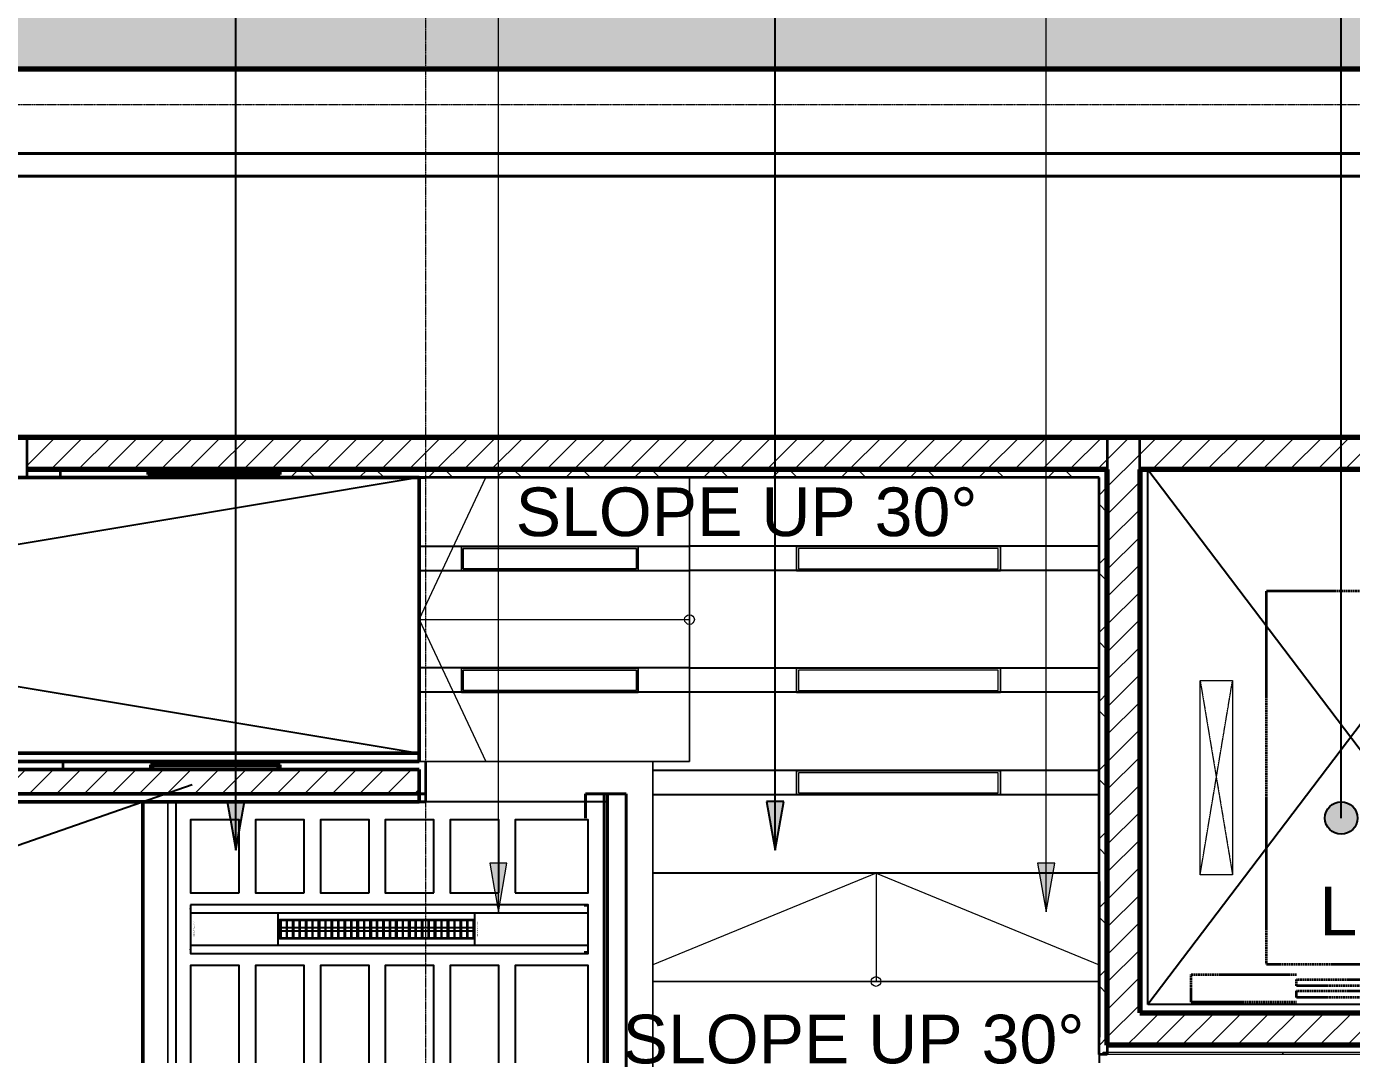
# Model space of a CAD drawing. Header units: millimetres. Extents: x -853488 to -774597, y -17231 to 22435.
# Drawn here: x -792743 to -784577, y 6337 to 12676 of the extents above; entities that cross this region are included whole.
import ezdxf
from ezdxf.enums import TextEntityAlignment as Align
from ezdxf.xclip import XClip

# ---------------------------------------------------------------- set-up
doc = ezdxf.new("R2010")
doc.units = ezdxf.units.MM
doc.header["$XCLIPFRAME"] = 0
for name, pattern in [('- SOM Dash 1_8_', [4.7625, 3.175, -1.5875]), ('DPA_Grid _ Level 100', [10, 5.5, -1.6, 1.3, -1.6]), ('DPA_Hidden 500', [1.4, 0.8, -0.6]), ('Hidden', [7.2, 4.7, -2.5]), ('Overhead', [3.96875, 2.38125, -1.5875])]:
    doc.linetypes.add(name, pattern=pattern)
for name, color, linetype in [('000 - WIPEOUT', 250, 'Continuous'), ('001 - ASCESSORIES', 251, 'Continuous'), ('A04_TUBE SERIES', 2, 'Continuous'), ('A11_ALU.SOLID SHEET', 2, 'Continuous')]:
    doc.layers.add(name, color=color, linetype=linetype)
for name, color, linetype, lineweight in [('_ _ A-DETL-OPENING', 1, 'Continuous', 25), ('A-ANNO-NOTE', 3, 'Continuous', 25), ('A-CLNG', 2, 'Continuous', 9), ('A-CLNG-PATT', 2, 'Continuous', 9), ('A-COLS-E', 1, 'Continuous', 35), ('A-DETL', 1, 'Continuous', 70), ('A-DETL-GENF', 2, 'Continuous', 9), ('A-DETL-GENF-HDLN', 2, 'Overhead', 9), ('A-FLOR-E', 2, 'Continuous', 35), ('A-GENM', 1, 'Continuous', 9), ('A-GENM-HDLN', 2, 'DPA_Hidden 500', 9), ('A-GENM-IDEN', 3, 'Continuous', 25), ('A-GLAZ-CURT', 2, 'Continuous', 9), ('A-ROOM-IDEN', 3, 'Continuous', 25), ('A-WALL', 5, 'Continuous', 35), ('A-WALL-FNSH', 2, 'Continuous', 35), ('A-WALL-PATT', 1, 'Continuous', 35), ('E-LITE-EQPM', 2, 'Continuous', 9), ('G-ANNO-TEXT', 3, 'Continuous', 9), ('I-WALL-E', 2, 'Continuous', 35), ('S-GRID', 251, 'Continuous', 9), ('WALL-E', 2, 'Continuous', 35)]:
    doc.layers.add(name, color=color, linetype=linetype, lineweight=lineweight)
doc.styles.add('Arial_2', font='arial.ttf', dxfattribs={"height": 300})
pattern_1 = [(45, (0, 0), (-84.852814, 84.852814), [])]
pattern_2 = [(45, (0, 0), (-212.13203, 212.13203), []), (135, (0, 0), (-212.13203, -212.13203), [])]

# ---------------------------------------------------------------- blocks, each defined once
blk = doc.blocks.new('LIFT-OTIS - Lift - 1400x2300-For Station-11454546-4261-01 ENLARGED UPPER PLATFORM LEVEL - REFLECTED CEILING PLAN - SHEET 2')
at = {"layer": 'A-DETL-GENF-HDLN'}
for p, q in [((-1034, 2175), (-834, 2175)), ((-1034, 975), (-1034, 2175)), ((-1034, 2175), (-834, 975)), ((-1034, 975), (-834, 2175)), ((-834, 2175), (-834, 975)), ((-834, 975), (-1034, 975))]:
    blk.add_line(p, q, dxfattribs=at)
at = {"layer": 'A-GENM', "linetype": 'Hidden', "lineweight": 35}
for p, q in [((-625, 425), (-625, 2725)), ((775, 2725), (-625, 2725)), ((775, 425), (775, 2725)), ((-625, 425), (775, 425)), ((-1090, 360.3), (-440, 360.3)), ((-1090, 190.3), (-1090, 360.3)), ((-440, 290.3), (-440, 330.3)), ((-440, 330.3), (125, 330.3)), ((690, 330.3), (125, 330.3)), ((790, 360.3), (690, 360.3)), ((690, 290.3), (690, 330.3)), ((790, 190.3), (790, 360.3)), ((125, 290.3), (-440, 290.3)), ((-440, 220), (-440, 260.3)), ((-440, 260.3), (125, 260.3)), ((125, 290.3), (690, 290.3)), ((125, 260.3), (690, 260.3)), ((690, 260.3), (690, 220)), ((-440, 190.3), (-1090, 190.3)), ((125, 220), (-440, 220)), ((690, 220), (125, 220)), ((690, 190.3), (790, 190.3))]:
    blk.add_line(p, q, dxfattribs=at)
at = {"layer": 'A-GENM'}
for p, q in [((125, 330.3), (125, 290.3)), ((125, 260.3), (125, 220)), ((125, 220), (125, 260.3))]:
    blk.add_line(p, q, dxfattribs=at)
at = {"layer": 'A-GENM', "linetype": 'Hidden'}
for p, q in [((-525, 125), (-460, 125)), ((-525, 125), (775, 125)), ((-485, 125), (735, 125)), ((735, 125), (-485, 125)), ((710, 125), (-460, 125)), ((-425, 125), (-460, 125)), ((-460, 125), (-425, 125)), ((-460, 125), (710, 125)), ((710, 125), (675, 125)), ((675, 125), (710, 125)), ((710, 125), (775, 125)), ((-511.6, -75), (-525, -75)), ((775, -75), (761.6, -75))]:
    blk.add_line(p, q, dxfattribs=at)
at = {"layer": 'A-GENM-HDLN'}
blk.add_line((775, 425), (775, 1350), dxfattribs=at)
blk = doc.blocks.new('DPA_Rectangular - 450 x 450 mm-12250881-4261-01 ENLARGED UPPER PLATFORM LEVEL - REFLECTED CEILING PLAN - SHEET 2')
at = {"layer": 'A-COLS-E'}
for p, q in [((-225, -25), (-225, 225)), ((-225, 225), (225, 225)), ((225, 225), (225, -25))]:
    blk.add_line(p, q, dxfattribs=at)
blk = doc.blocks.new('L1_1_FLUORESCENT W DISFUSSER - 1195L x 595W x 85H - 36W-V61-4261-01 ENLARGED UPPER PLATFORM LEVEL - REFLECTED CEILING PLAN - SHEET 2')
at = {"layer": 'E-LITE-EQPM'}
for p, q in [((-824433.6, 6936.5), (-824433.6, 7086.5)), ((-824433.6, 7086.5), (-823345, 7086.5)), ((-823345, 7086.5), (-824433.6, 7086.5)), ((-824433.6, 7086.5), (-824433.6, 6936.5)), ((-824422.6, 6949.2), (-824422.6, 7073.8)), ((-824422.6, 7073.8), (-823356, 7073.8)), ((-823356, 7073.8), (-824422.6, 7073.8)), ((-824422.6, 7073.8), (-824422.6, 6949.2)), ((-824422.6, 7073.8), (-824422.6, 6949.2)), ((-823356, 7073.8), (-824422.6, 7073.8)), ((-823356, 7073.8), (-823356, 6949.2)), ((-823356, 6949.2), (-823356, 7073.8)), ((-823356, 6949.2), (-823356, 7073.8)), ((-823345, 7086.5), (-823345, 6936.5)), ((-823345, 6936.5), (-823345, 7086.5)), ((-823356, 6949.2), (-824422.6, 6949.2)), ((-824422.6, 6949.2), (-823356, 6949.2)), ((-824422.6, 6949.2), (-823356, 6949.2)), ((-823345, 6936.5), (-824433.6, 6936.5)), ((-824433.6, 6936.5), (-823345, 6936.5))]:
    blk.add_line(p, q, dxfattribs=at)
blk = doc.blocks.new('L1_1_FLUORESCENT W DISFUSSER - 1195L x 595W x 85H - 36W-17030651-4261-01 ENLARGED UPPER PLATFORM LEVEL - REFLECTED CEILING PLAN - SHEET 2')
at = {"layer": 'E-LITE-EQPM'}
for p, q in [((-628.5, -75), (-628.5, 75)), ((-628.5, 75), (628.5, 75)), ((-628.5, 75), (-628.5, -75)), ((628.5, 75), (-628.5, 75)), ((-615.8, 62.3), (-615.8, -62.3)), ((615.8, 62.3), (-615.8, 62.3)), ((615.8, -62.3), (615.8, 62.3)), ((628.5, 75), (628.5, -75)), ((628.5, -75), (628.5, 75)), ((628.5, -75), (-628.5, -75)), ((-628.5, -75), (628.5, -75)), ((-615.8, -62.3), (615.8, -62.3))]:
    blk.add_line(p, q, dxfattribs=at)
blk = doc.blocks.new('Arrow-Stair_Ramp-Direction _EWP-Down_ - Arrow Stair Line-18594542-4261-01 ENLARGED UPPER PLATFORM LEVEL - REFLECTED CEILING PLAN - SHEET 2')
at = {"layer": 'A-DETL-GENF', "lineweight": 9}
for q in [(950.5, 1625), (-304.8, 750), (950.8, -125)]:
    blk.add_line((1360.2, 750), q, dxfattribs=at)
blk.add_circle((-304.8, 750), 30, dxfattribs=at)
blk = doc.blocks.new('Arrow-Stair_Ramp-Direction _EWP-Down_ - Arrow Stair Line-18594738-4261-01 ENLARGED UPPER PLATFORM LEVEL - REFLECTED CEILING PLAN - SHEET 2')
at = {"layer": 'A-DETL-GENF', "lineweight": 9}
for q in [(-202.4, 2125), (-304.8, 750), (-202.1, -625)]:
    blk.add_line((363.4, 750), q, dxfattribs=at)
blk.add_circle((-304.8, 750), 30, dxfattribs=at)
blk = doc.blocks.new('Ceilings 10 - Ceilings 10-4014920-4261-01 ENLARGED UPPER PLATFORM LEVEL - REFLECTED CEILING PLAN - SHEET 2')
at = {"layer": 'A-CLNG'}
for p, q in [((-790322.4, 9894), (-790322.4, 8144)), ((-790322.4, 8144), (-790322.4, 9894)), ((-790322.4, 9894), (-790282.4, 9894)), ((-790282.4, 9894), (-790322.4, 9894)), ((-790282.4, 8144), (-790322.4, 8144)), ((-790282.4, 8144), (-790322.4, 8144))]:
    blk.add_line(p, q, dxfattribs=at)
blk = doc.blocks.new('Ceilings 30 - Ceilings 30-4014963-4261-01 ENLARGED UPPER PLATFORM LEVEL - REFLECTED CEILING PLAN - SHEET 2')
at = {"layer": 'A-CLNG'}
for p, q in [((-792026.4, 4129), (-792026.4, 7894)), ((-792026.4, 7894), (-792026.4, 4129)), ((-791975.8, 4129), (-791975.8, 7894)), ((-791975.8, 7894), (-791975.8, 4129)), ((-792026.4, 4129), (-791975.8, 4129)), ((-791975.8, 4129), (-792026.4, 4129))]:
    blk.add_line(p, q, dxfattribs=at)
blk = doc.blocks.new('System Panel - W-06 Feature Wall Printed Pattern-18669055-4261-01 ENLARGED UPPER PLATFORM LEVEL - REFLECTED CEILING PLAN - SHEET 2')
at = {"layer": 'A-GLAZ-CURT'}
for p, q in [((-553, -57.5), (-553, -42.5)), ((-553, -42.5), (553, -42.5)), ((553, -57.5), (-553, -57.5)), ((553, -42.5), (553, -57.5))]:
    blk.add_line(p, q, dxfattribs=at)
blk = doc.blocks.new('System Panel - W-06 Feature Wall Printed Pattern-18668186-4261-01 ENLARGED UPPER PLATFORM LEVEL - REFLECTED CEILING PLAN - SHEET 2')
at = {"layer": 'A-GLAZ-CURT'}
for p, q in [((-659.5, -57.5), (-659.5, -42.5)), ((-659.5, -42.5), (659.5, -42.5)), ((659.5, -57.5), (-659.5, -57.5)), ((659.5, -42.5), (659.5, -57.5))]:
    blk.add_line(p, q, dxfattribs=at)
blk = doc.blocks.new('*U464')
at = {"layer": 'A-CLNG'}
for p, q in [((13025, 6315), (11360, 6315)), ((11360, 6315), (11360, 4565)), ((11360, 4565), (11360, 6315)), ((11360, 6315), (13025, 6315)), ((13025, 6315), (13025, 4565)), ((15550, 6315), (13025, 6315)), ((13025, 4565), (13025, 6315)), ((13025, 6315), (15550, 6315)), ((13025, 4565), (13025, 6315)), ((13025, 6315), (13025, 4565)), ((15600, 3823.8), (15600, 6315)), ((15600, 6315), (15600, 3823.8)), ((11360, 4565), (13025, 4565)), ((13025, 4565), (11360, 4565)), ((12938.4, 4565), (12800, 4565)), ((12800, 4565), (12800, 3823.8)), ((12800, 3823.8), (12800, 4565)), ((12800, 4565), (13025, 4565)), ((13025, 4565), (12938.4, 4565)), ((12800, 3876), (12800, 3207.8)), ((12800, 3207.8), (12800, 3876)), ((15550, 3853.4), (15550, 3207.8)), ((15550, 3207.8), (15550, 3823.8)), ((12800, 3207.8), (15550, 3207.8)), ((15550, 3207.8), (12800, 3207.8)), ((12800, 3207.8), (12800, 2630)), ((15550, 3207.8), (12800, 3207.8)), ((12800, 3207.8), (15550, 3207.8)), ((12800, 2630), (12800, 3207.8)), ((15550, 2765), (15550, 3207.8)), ((15550, 3207.8), (15550, 2765))]:
    blk.add_line(p, q, dxfattribs=at)
for name, p in [('Ceilings 10 - Ceilings 10-4014920-4261-01 ENLARGED UPPER PLATFORM LEVEL - REFLECTED CEILING PLAN - SHEET 2', (801682.4, -3579)), ('Ceilings 30 - Ceilings 30-4014963-4261-01 ENLARGED UPPER PLATFORM LEVEL - REFLECTED CEILING PLAN - SHEET 2', (801836.1, -3579))]:
    blk.add_blockref(name, p, dxfattribs=at)
at = {"layer": 'A-GLAZ-CURT'}
for name, p in [('System Panel - W-06 Feature Wall Printed Pattern-18669055-4261-01 ENLARGED UPPER PLATFORM LEVEL - REFLECTED CEILING PLAN - SHEET 2', (16128, 2815)), ('System Panel - W-06 Feature Wall Printed Pattern-18668186-4261-01 ENLARGED UPPER PLATFORM LEVEL - REFLECTED CEILING PLAN - SHEET 2', (17340.5, 2815))]:
    blk.add_blockref(name, p, dxfattribs=at)
blk = doc.blocks.new('*U1666')
at = {"layer": '_ _ A-DETL-OPENING'}
for p, q in [((1150, 6315), (11360, 4615)), ((11360, 6315), (1150, 4615)), ((15850, 3065), (15850, 6365)), ((15850, 6365), (18350, 6365)), ((18350, 6365), (15850, 3065)), ((15850, 6365), (18350, 3065)), ((9960.4, 4421.3), (-1127.4, 550)), ((18350, 3065), (15850, 3065))]:
    blk.add_line(p, q, dxfattribs=at)
at = {"layer": 'A-DETL', "lineweight": 50}
for p, q in [((11360, 6315), (8867, 6315)), ((11360, 4565), (11360, 6315)), ((11360, 4615), (-1125, 4615)), ((11360, 4565), (11360, 4615)), ((11360, 4515), (-12775, 4515)), ((-1125, 4565), (11360, 4565)), ((1150, 4565), (11360, 4565)), ((11360, 4365), (11360, 4515)), ((-12775, 4365), (11360, 4365)), ((11360, 4365), (-1127.4, 4365)), ((11360, 4315), (11360, 4365)), ((9656, 4315), (-1127.4, 4315)), ((-1127.4, 4315), (11360, 4315)), ((9656, 550), (9656, 4315))]:
    blk.add_line(p, q, dxfattribs=at)
at = {"layer": 'S-GRID', "linetype": 'DPA_Grid _ Level 100'}
for p, q in [((11400, -19375), (11400, 17167.1)), ((22800, 8615), (-50905.4, 8615))]:
    blk.add_line(p, q, dxfattribs=at)
blk = doc.blocks.new('*U480')
at = {"layer": 'A11_ALU.SOLID SHEET', "color": 0}
blk.add_lwpolyline([(539.3, -98.8), (539.3, 98.8), (0, 98.8), (0, -98.8)], close=True, dxfattribs=at)
at = {"layer": 'Defpoints', "color": 250}
blk.add_point((0, 0), dxfattribs=at)
blk.add_text('AL.SHEET-HAT-TYPE-R', height=6, rotation=270, dxfattribs=at).set_placement((15, 0), align=Align.BOTTOM_CENTER)
blk = doc.blocks.new('*U470')
at = {"color": 1}
blk.add_wipeout([(600, -60), (-600, -60), (-600, 60), (600, 60)], dxfattribs=at).dxf.layer = '000 - WIPEOUT'
at = {"layer": '001 - ASCESSORIES', "color": 0}
blk.add_lwpolyline([(600, -60), (-600, -60), (-600, 60), (600, 60)], close=True, dxfattribs=at)
at = {"layer": '001 - ASCESSORIES'}
for points in [[(-593.5, -55), (-598.5, -55), (-598.5, 55), (-593.5, 55)], [(595, -55), (-595, -55), (-595, 55), (595, 55)], [(-558.8, -55), (-553.8, -55), (-553.8, 55), (-558.8, 55)], [(-514, -55), (-519, -55), (-519, 55), (-514, 55)], [(-479.3, -55), (-474.3, -55), (-474.3, 55), (-479.3, 55)], [(-434.6, -55), (-439.6, -55), (-439.6, 55), (-434.6, 55)], [(-399.8, -55), (-394.8, -55), (-394.8, 55), (-399.8, 55)], [(-355.1, -55), (-360.1, -55), (-360.1, 55), (-355.1, 55)], [(-320.4, -55), (-315.4, -55), (-315.4, 55), (-320.4, 55)], [(-275.6, -55), (-280.6, -55), (-280.6, 55), (-275.6, 55)], [(-240.9, -55), (-235.9, -55), (-235.9, 55), (-240.9, 55)], [(-196.2, -55), (-201.2, -55), (-201.2, 55), (-196.2, 55)], [(-161.4, -55), (-156.4, -55), (-156.4, 55), (-161.4, 55)], [(-116.7, -55), (-121.7, -55), (-121.7, 55), (-116.7, 55)], [(-82, -55), (-77, -55), (-77, 55), (-82, 55)], [(-37.2, -55), (-42.2, -55), (-42.2, 55), (-37.2, 55)], [(-2.5, -55), (2.5, -55), (2.5, 55), (-2.5, 55)], [(42.2, -55), (37.2, -55), (37.2, 55), (42.2, 55)], [(77, -55), (82, -55), (82, 55), (77, 55)], [(121.7, -55), (116.7, -55), (116.7, 55), (121.7, 55)], [(156.4, -55), (161.4, -55), (161.4, 55), (156.4, 55)], [(201.2, -55), (196.2, -55), (196.2, 55), (201.2, 55)], [(235.9, -55), (240.9, -55), (240.9, 55), (235.9, 55)], [(280.6, -55), (275.6, -55), (275.6, 55), (280.6, 55)], [(315.4, -55), (320.4, -55), (320.4, 55), (315.4, 55)], [(360.1, -55), (355.1, -55), (355.1, 55), (360.1, 55)], [(394.8, -55), (399.8, -55), (399.8, 55), (394.8, 55)], [(439.6, -55), (434.6, -55), (434.6, 55), (439.6, 55)], [(474.3, -55), (479.3, -55), (479.3, 55), (474.3, 55)], [(519, -55), (514, -55), (514, 55), (519, 55)], [(553.8, -55), (558.8, -55), (558.8, 55), (553.8, 55)], [(598.5, -55), (593.5, -55), (593.5, 55), (598.5, 55)]]:
    blk.add_lwpolyline(points, close=True, dxfattribs=at)
for points in [[(-593.5, 10), (-558.8, 10)], [(-553.8, 10), (-519, 10)], [(-514, 10), (-479.3, 10)], [(-474.3, 10), (-439.6, 10)], [(-434.6, 10), (-399.8, 10)], [(-394.8, 10), (-360.1, 10)], [(-355.1, 10), (-320.4, 10)], [(-315.4, 10), (-280.6, 10)], [(-275.6, 10), (-240.9, 10)], [(-235.9, 10), (-201.2, 10)], [(-196.2, 10), (-161.4, 10)], [(-156.4, 10), (-121.7, 10)], [(-116.7, 10), (-82, 10)], [(-77, 10), (-42.2, 10)], [(-37.2, 10), (-2.5, 10)], [(2.5, 10), (37.2, 10)], [(42.2, 10), (77, 10)], [(82, 10), (116.7, 10)], [(121.7, 10), (156.4, 10)], [(161.4, 10), (196.2, 10)], [(201.2, 10), (235.9, 10)], [(240.9, 10), (275.6, 10)], [(280.6, 10), (315.4, 10)], [(320.4, 10), (355.1, 10)], [(360.1, 10), (394.8, 10)], [(399.8, 10), (434.6, 10)], [(439.6, 10), (474.3, 10)], [(479.3, 10), (514, 10)], [(519, 10), (553.8, 10)], [(558.8, 10), (593.5, 10)], [(-593.5, -10), (-558.8, -10)], [(-553.8, -10), (-519, -10)], [(-514, -10), (-479.3, -10)], [(-474.3, -10), (-439.6, -10)], [(-434.6, -10), (-399.8, -10)], [(-394.8, -10), (-360.1, -10)], [(-355.1, -10), (-320.4, -10)], [(-315.4, -10), (-280.6, -10)], [(-275.6, -10), (-240.9, -10)], [(-235.9, -10), (-201.2, -10)], [(-196.2, -10), (-161.4, -10)], [(-156.4, -10), (-121.7, -10)], [(-116.7, -10), (-82, -10)], [(-77, -10), (-42.2, -10)], [(-37.2, -10), (-2.5, -10)], [(2.5, -10), (37.2, -10)], [(42.2, -10), (77, -10)], [(82, -10), (116.7, -10)], [(121.7, -10), (156.4, -10)], [(161.4, -10), (196.2, -10)], [(201.2, -10), (235.9, -10)], [(240.9, -10), (275.6, -10)], [(280.6, -10), (315.4, -10)], [(320.4, -10), (355.1, -10)], [(360.1, -10), (394.8, -10)], [(399.8, -10), (434.6, -10)], [(439.6, -10), (474.3, -10)], [(479.3, -10), (514, -10)], [(519, -10), (553.8, -10)], [(558.8, -10), (593.5, -10)]]:
    blk.add_lwpolyline(points, dxfattribs=at)
blk = doc.blocks.new('*U481')
at = {"layer": 'A11_ALU.SOLID SHEET', "color": 0}
blk.add_lwpolyline([(700.3, -98.8), (700.3, 98.8), (0, 98.8), (0, -98.8)], close=True, dxfattribs=at)
at = {"layer": 'Defpoints', "color": 250}
blk.add_point((0, 0), dxfattribs=at)
blk.add_text('AL.SHEET-HAT-TYPE-R', height=6, rotation=270, dxfattribs=at).set_placement((15, 0), align=Align.BOTTOM_CENTER)
blk = doc.blocks.new('*U483')
blk.add_attdef('EXTR.OVL-LENGTH_', (-25, -59.1), '', height=5)
blk.add_wipeout([(-25, 0), (25, 0), (25, 2450), (-25, 2450)]).dxf.layer = '000 - WIPEOUT'
blk.add_point((0, 0))
at = {"layer": 'A04_TUBE SERIES', "color": 0}
blk.add_lwpolyline([(-25, 0), (25, 0), (25, 2450), (-25, 2450)], close=True, dxfattribs=at)
blk = doc.blocks.new('*U484')
blk.add_attdef('EXTR.OVL-LENGTH_', (-25, -59.1), '', height=5)
blk.add_wipeout([(-25, 0), (25, 0), (25, 2450), (-25, 2450)]).dxf.layer = '000 - WIPEOUT'
blk.add_point((0, 0))
at = {"layer": 'A04_TUBE SERIES', "color": 0}
blk.add_lwpolyline([(-25, 0), (25, 0), (25, 2450), (-25, 2450)], close=True, dxfattribs=at)
blk = doc.blocks.new('*U811')
at = {"color": 3}
for points in [[(-875, 950), (875, 950), (875, 650), (-875, 650)], [(-875, 550), (875, 550), (875, 250), (-875, 250)], [(-875, 150), (875, 150), (875, -150), (-875, -150)], [(-875, -250), (875, -250), (875, -550), (-875, -550)], [(-875, -650), (875, -650), (875, -950), (-875, -950)]]:
    blk.add_wipeout(points, dxfattribs=at).dxf.layer = '000 - WIPEOUT'
at = {"layer": 'A11_ALU.SOLID SHEET', "color": 0, "linetype": 'ByBlock'}
for points in [[(-875, 650), (875, 650), (875, 950), (-875, 950)], [(-875, 250), (875, 250), (875, 550), (-875, 550)], [(-875, -150), (875, -150), (875, 150), (-875, 150)], [(-875, -550), (875, -550), (875, -250), (-875, -250)], [(-875, -950), (875, -950), (875, -650), (-875, -650)]]:
    blk.add_lwpolyline(points, close=True, dxfattribs=at)
blk = doc.blocks.new('*U812')
at = {"color": 3}
for points in [[(-225, 950), (225, 950), (225, 650), (-225, 650)], [(-225, 550), (225, 550), (225, 250), (-225, 250)], [(-225, 150), (225, 150), (225, -150), (-225, -150)], [(-225, -250), (225, -250), (225, -550), (-225, -550)], [(-225, -650), (225, -650), (225, -950), (-225, -950)]]:
    blk.add_wipeout(points, dxfattribs=at).dxf.layer = '000 - WIPEOUT'
at = {"layer": 'A11_ALU.SOLID SHEET', "color": 0, "linetype": 'ByBlock'}
for points in [[(-225, 650), (225, 650), (225, 950), (-225, 950)], [(-225, 250), (225, 250), (225, 550), (-225, 550)], [(-225, -150), (225, -150), (225, 150), (-225, 150)], [(-225, -550), (225, -550), (225, -250), (-225, -250)], [(-225, -950), (225, -950), (225, -650), (-225, -650)]]:
    blk.add_lwpolyline(points, close=True, dxfattribs=at)
blk = doc.blocks.new('*U815')
at = {"layer": 'Defpoints'}
blk.add_point((0, 0), dxfattribs=at)
blk.add_wipeout([(225, 250), (225, 700), (-225, 700), (-225, 250)]).dxf.layer = '000 - WIPEOUT'
at = {"layer": 'A11_ALU.SOLID SHEET', "color": 0}
blk.add_lwpolyline([(225, 250), (225, 700), (-225, 700), (-225, 250)], close=True, dxfattribs=at)
at = {"layer": 'Defpoints'}
blk.add_point((0, 400), dxfattribs=at)
blk = doc.blocks.new('*U1837')
for points in [[(-35296.6, 2495), (-44500, 2495), (-44500, 4315), (-47139.6, 4315), (-47139.6, 548), (-32660.4, 548), (-32660.4, 4315), (-35296.6, 4315)], [(-35316.6, 4315), (-35316.6, 2515), (-44480, 2515), (-44480, 4315), (-44500, 4315), (-44500, 2495), (-35296.6, 2495), (-35296.6, 4315)], [(-35316.6, 4315), (-35316.6, 2515), (-44480, 2515), (-44480, 4315), (-44500, 4315), (-44500, 2495), (-35296.6, 2495), (-35296.6, 4315)]]:
    blk.add_lwpolyline(points, close=True)
at = {"layer": 'A11_ALU.SOLID SHEET', "linetype": 'ByBlock'}
blk.add_lwpolyline([(-44750, 2505.5), (-44600, 2505.5), (-44600, 3305.5), (-45050, 3305.5), (-45050, 1555.5), (-44750, 1555.5)], close=True, dxfattribs=at)
at = {"layer": 'A11_ALU.SOLID SHEET', "color": 1}
blk.add_blockref('*U480', (-47050, 3530.5), dxfattribs=at)
blk.add_blockref('*U470', (-45900.5, 3530.5))
at = {"layer": 'A11_ALU.SOLID SHEET', "color": 0, "linetype": 'ByBlock', "rotation": 90}
for name, p in [('*U812', (-46100, 3980.5)), ('*U811', (-46100, 2430.5))]:
    blk.add_blockref(name, p, dxfattribs=at)
at = {"layer": 'A11_ALU.SOLID SHEET', "color": 0, "linetype": 'ByBlock', "rotation": 270}
blk.add_blockref('*U815', (-45300, 3980.5), dxfattribs=at)
at = {"layer": 'A11_ALU.SOLID SHEET', "color": 1}
blk.add_blockref('*U481', (-45300.5, 3530.5), dxfattribs=at)
at = {"layer": 'A04_TUBE SERIES', "color": 0, "linetype": 'ByBlock', "rotation": 270}
for name, p in [('*U483', (-47050, 3655.5)), ('*U484', (-47050, 3405.5))]:
    blk.add_blockref(name, p, dxfattribs=at)
blk.add_lwpolyline([(-39910, 2495), (-44500, 2495), (-44500, 4315), (-47139.6, 4315), (-47139.6, 548), (-39910, 548)], close=True)

msp = doc.modelspace()

# ---------------------------------------------------------------- hatches: boundary and pattern name
at = {"layer": 'A-WALL-PATT', "lineweight": 9}
h = msp.add_hatch(dxfattribs=at)
h.set_pattern_fill('FP_1', color=256, style=0, pattern_type=2)
h.set_pattern_definition([(50, (0, 0), (728.7365, -63.75582), [76.2, -838.2]), (355, (0, 0), (-140.9716, 764.2276), [60.96, -670.56]), (100.451, (60.7, -5.3), (587.77, 700.46675), [64.76, -712.36]), (46.184, (0, 203.2), (1084.3162, -168.171), [114.3, -1257.3]), (96.636, (90.4, 189.2), (949.6099, 989.7098), [97.14, -1068.54]), (351.184, (0, 203.2), (949.6206, 989.7012), [91.44, -1005.84]), (21, (101.6, 152.4), (606.45787, -409.06057), [76.2, -838.2]), (326, (101.6, 152.4), (247.20834, 736.7529), [60.96, -670.56]), (71.451, (152.14, 118.3), (853.66825, 327.6855), [64.76, -712.36]), (37.5, (0, 0), (12.35469, 338.22012), [33.528, -628.904, 33.528, -647.192, -673.1]), (37.5, (0, 0), (12.35469, 338.22012), [-1343.152, 33.528, -639.572]), (7.5, (0, 0), (267.27887, 400.72213), [33.528, -354.584, 33.528, -613.664, -256.54]), (7.5, (0, 0), (267.27887, 400.72213), [-1035.304, 33.528, -223.012]), (327.5, (-226.57, 0), (542.36333, -22.915345), [33.528, -220.472, 33.528, -758.952, -1051.56]), (327.5, (-226.57, 0), (542.36333, -22.915345), [-1046.48, 33.528, -1018.032]), (317.5, (-328.17, 0), (592.51696, 101.7071), [33.528, -296.672, 33.528, -492.76, -746.76]), (317.5, (-328.17, 0), (592.51696, 101.7071), [-856.488, 33.528, -713.232])])
h.paths.add_polyline_path([(-778775, 12414), (-778775, 13914), (-848907.4, 13914), (-848907.4, 12414), (-783187.4, 12414)])
h = msp.add_hatch(dxfattribs=at)
h.set_pattern_fill('FP_2', color=256, style=0, pattern_type=2)
h.set_pattern_definition(pattern_1)
h.paths.add_polyline_path([(-786082.4, 9944), (-786082.4, 10144), (-792740.4, 10144), (-792740.4, 9944), (-787599.7, 9944)])
h.paths.add_polyline_path([(-793190.4, 9944), (-793190.4, 10144), (-794034.2, 10144), (-794034.2, 9944)])
h = msp.add_hatch(dxfattribs=at)
h.set_pattern_fill('FP_2', color=256, style=0, pattern_type=2)
h.set_pattern_definition(pattern_1)
h.paths.add_polyline_path([(-783282.4, 9944), (-783282.4, 10144), (-785882.4, 10144), (-785882.4, 9944)])
h = msp.add_hatch(dxfattribs=at)
h.set_pattern_fill('FP_5', color=256, style=0, pattern_type=2)
h.set_pattern_definition(pattern_2)
h.paths.add_polyline_path([(-786132.4, 9894), (-786132.4, 9944), (-791187.7, 9944), (-791187.7, 9894), (-787599.7, 9894)])

# ---------------------------------------------------------------- linework, layer by layer
at = {"layer": 'A-FLOR-E'}
msp.add_line((-790282.4, 9944), (-786082.4, 9944), dxfattribs=at)
at = {"layer": 'A-WALL', "color": 7, "lineweight": 70}
for p, q in [((-778775, 12414), (-848907.4, 12414)), ((-794034.2, 10144), (-786082.4, 10144)), ((-786082.4, 10144), (-785882.4, 10144)), ((-785882.4, 10144), (-783282.4, 10144)), ((-786082.4, 9944), (-792740.4, 9944)), ((-791987.1, 9944), (-791187.7, 9944)), ((-791987.1, 9914), (-791987.1, 9944)), ((-791187.7, 9914), (-791987.1, 9914)), ((-791187.7, 9944), (-791187.7, 9914)), ((-783282.4, 9944), (-785882.4, 9944))]:
    msp.add_line(p, q, dxfattribs=at)
at = {"layer": 'A-WALL-FNSH', "color": 250}
for p, q in [((-791987.1, 9894), (-791987.1, 9914)), ((-791187.7, 9894), (-791987.1, 9894)), ((-791187.7, 9944), (-786132.4, 9944)), ((-791187.7, 9894), (-791187.7, 9944)), ((-791187.7, 9914), (-791187.7, 9894)), ((-786132.4, 9894), (-791187.7, 9894)), ((-786132.4, 9944), (-786082.4, 9944))]:
    msp.add_line(p, q, dxfattribs=at)
at = {"layer": 'I-WALL-E'}
for p, q in [((-792533.9, 9944), (-792740.4, 9944)), ((-792740.4, 9894), (-792533.9, 9894)), ((-791987.1, 9944), (-792533.9, 9944)), ((-792533.9, 9894), (-792533.9, 9944)), ((-792533.9, 9894), (-791987.1, 9894))]:
    msp.add_line(p, q, dxfattribs=at)
at = {"layer": 'WALL-E'}
for p, q in [((-847407.4, 12414), (-778775, 12414)), ((-778775, 12414), (-847407.4, 12414)), ((-826275, 11894), (-783282.4, 11894)), ((-778775, 11894), (-826275, 11894)), ((-826275, 11754), (-778775, 11754)), ((-783282.4, 11754), (-826275, 11754)), ((-786082.4, 10144), (-830592.5, 10144)), ((-828482.4, 10144), (-786082.4, 10144)), ((-788182.4, 10144), (-818182.4, 10144)), ((-818182.4, 10144), (-788182.4, 10144)), ((-786082.4, 10144), (-786082.4, 9944)), ((-783282.4, 10144), (-785882.4, 10144)), ((-785882.4, 10144), (-783282.4, 10144)), ((-785882.4, 9944), (-785882.4, 10144)), ((-792740.4, 9944), (-790322.4, 9944)), ((-786082.4, 9944), (-792740.4, 9944)), ((-788182.4, 9944), (-792740.4, 9944)), ((-792740.4, 9944), (-788182.4, 9944)), ((-792250.2, 9944), (-792740.4, 9944)), ((-792740.4, 9944), (-786107.4, 9944)), ((-790322.4, 9944), (-792740.4, 9944)), ((-788182.4, 9944), (-792740.4, 9944)), ((-792740.4, 9944), (-788182.4, 9944)), ((-792740.4, 9894), (-792250.2, 9894)), ((-792740.4, 9894), (-790322.4, 9894)), ((-790282.4, 9894), (-792740.4, 9894)), ((-790282.4, 9894), (-792740.4, 9894)), ((-792740.4, 9894), (-790282.4, 9894)), ((-791187.7, 9944), (-792250.2, 9944)), ((-792250.2, 9894), (-791187.7, 9894)), ((-790322.4, 9944), (-786082.4, 9944)), ((-790032.4, 9944), (-790322.4, 9944)), ((-790322.4, 9894), (-790282.4, 9894)), ((-786107.4, 9944), (-790032.4, 9944)), ((-783282.4, 9944), (-785882.4, 9944)), ((-785882.4, 9944), (-783282.4, 9944))]:
    msp.add_line(p, q, dxfattribs=at)

# ---------------------------------------------------------------- block references
at = {"layer": 'A-COLS-E'}
msp.add_blockref('DPA_Rectangular - 450 x 450 mm-12250881-4261-01 ENLARGED UPPER PLATFORM LEVEL - REFLECTED CEILING PLAN - SHEET 2', (-792965.4, 9919), dxfattribs=at)
at = {"layer": 'A11_ALU.SOLID SHEET'}
ref = msp.add_blockref('*U1837', (-744682.4, 3579), dxfattribs=at)
XClip(ref).set_block_clipping_path([(-104690.1238047112, -9620.0029952963), (-34092.6543255156, 10334.9999958097)])

# ---------------------------------------------------------------- next in the draw order: hatches: boundary and pattern name
at = {"layer": 'A-ANNO-NOTE'}
for points in [[(-791453.3, 7597.1), (-791400.4, 7897.1), (-791506.2, 7897.1)], [(-788129, 7597.1), (-788076.1, 7897.1), (-788181.9, 7897.1)]]:
    msp.add_hatch(color=256, dxfattribs=at).paths.add_polyline_path(points)
at = {"layer": 'A-CLNG-PATT', "lineweight": 25}
h = msp.add_hatch(dxfattribs=at)
h.set_pattern_fill('FP_8', color=256, style=0, pattern_type=2)
h.set_pattern_definition([(180, (-1479335, 753271), (-5e-13, -4414), [3117.691, 0]), (0, (-1482453, 752671), (0, -4414), [3117.691, 0]), (90, (-1479335.2, 751771), (3117.691, -2e-13), [4414, 0]), (90, (-1482453, 751771), (3117.691, -2e-13), [4414, 0]), (180, (-1479335, 753903), (-5e-13, -4414), [3117.691, 0]), (0, (-1482453, 753421), (0, -4414), [3117.691, 0]), (180, (-1479335, 754053), (-5e-13, -4414), [3117.691, 0]), (0, (-1482453, 751921), (0, -4414), [3117.691, 0]), (0, (-1482453, 752521), (0, -4414), [3117.691, 0]), (180, (-1479335, 754535), (-5e-13, -4414), [3117.691, 0]), (180, (-1479335, 754685), (-5e-13, -4414), [3117.691, 0]), (180, (-1479335, 756035), (-5e-13, -4414), [3117.691, 0]), (0, (-1482453, 755435), (0, -4414), [3117.691, 0]), (0, (-1482453, 755285), (0, -4414), [3117.691, 0])])
h.paths.add_polyline_path([(-788882.4, 8144), (-788657.4, 8144), (-788657.4, 9894), (-790322.4, 9894), (-790322.4, 8144), (-789805.9, 8144)])
h = msp.add_hatch(dxfattribs=at)
h.set_pattern_fill('FP_7', color=256, style=0, pattern_type=2)
h.set_pattern_definition([(0, (-786132.4, 13133), (0, 4414), [3600, 0]), (180, (-782532.4, 13733), (5e-13, 4414), [3600, 0]), (270, (-786132.4, 14633), (-3600, -2e-13), [4414, 0]), (270, (-782532.4, 14633), (-3600, -2e-13), [4414, 0]), (0, (-786132.4, 12501), (0, 4414), [3600, 0]), (180, (-782532.4, 12983), (5e-13, 4414), [3600, 0]), (0, (-786132.4, 12351), (0, 4414), [3600, 0]), (180, (-782532.4, 14483), (5e-13, 4414), [3600, 0]), (180, (-782532.4, 13883), (5e-13, 4414), [3600, 0]), (0, (-786132.4, 11869), (0, 4414), [3600, 0]), (0, (-786132.4, 11719), (0, 4414), [3600, 0]), (0, (-786132.4, 10369), (0, 4414), [3600, 0]), (180, (-782532.4, 10969), (5e-13, 4414), [3600, 0]), (180, (-782532.4, 11119), (5e-13, 4414), [3600, 0])])
h.paths.add_polyline_path([(-786132.4, 7432.4), (-786132.4, 9894), (-788657.4, 9894), (-788657.4, 8144), (-788882.4, 8144), (-788882.4, 7432.4), (-786185.1, 7432.4)])
h = msp.add_hatch(dxfattribs=at)
h.set_pattern_fill('FP_12', color=256, style=0, pattern_type=2)
h.set_pattern_definition([(90, (-1689732.4, 653909.2), (3600, -2e-13), [1039.23, 0]), (90, (-1693332.4, 653909.2), (3600, -2e-13), [1039.23, 0]), (0, (-1693332.4, 654883.5), (0, -1039.23), [3600, 0]), (0, (-1693332.4, 653974.1), (0, -1039.23), [3600, 0])])
h.paths.add_polyline_path([(-786132.4, 6786.8), (-786132.4, 7432.4), (-788882.4, 7432.4), (-788882.4, 6786.8), (-787599.7, 6786.8)])
h = msp.add_hatch(dxfattribs=at)
h.set_pattern_fill('FP_17', color=256, style=0, pattern_type=2)
h.set_pattern_definition([(90, (-1704132.4, 754462), (3600, -2e-13), [1200, 0]), (90, (-1707732.4, 754462), (3600, -2e-13), [1200, 0]), (0, (-1707732.4, 755586.8), (0, -1200), [3600, 0]), (0, (-1707732.4, 754536.8), (0, -1200), [3600, 0])])
h.paths.add_polyline_path([(-784582.4, 6209), (-784582.4, 6336.5), (-786132.4, 6336.5), (-786132.4, 6786.8), (-788882.4, 6786.8), (-788882.4, 6209), (-785393.5, 6209)])
h = msp.add_hatch(dxfattribs=at)
h.set_pattern_fill('FP_13', color=256, style=0, pattern_type=2)
h.set_pattern_definition([(90, (-1697432.4, 754462), (3600, -2e-13), [1200, 0]), (90, (-1701032.4, 754462), (3600, -2e-13), [1200, 0]), (0, (-1701032.4, 755586.8), (0, -1200), [3600, 0]), (0, (-1701032.4, 754536.8), (0, -1200), [3600, 0])])
h.paths.add_polyline_path([(-780229, 6209), (-780229, 6752.3), (-783032.4, 6752.3), (-783032.4, 6336.5), (-784582.4, 6336.5), (-784582.4, 6209), (-780981.2, 6209)])
at = {"layer": 'A-DETL-GENF', "lineweight": 9}
h = msp.add_hatch(dxfattribs=at)
h.set_pattern_fill('FP_2', color=10, style=0, pattern_type=2)
h.set_pattern_definition(pattern_1)
h.paths.add_polyline_path([(-792012.1, 7944), (-790322.4, 7944), (-790322.4, 8094), (-814457.4, 8094), (-814457.4, 7944), (-796424.4, 7944)])
at = {"layer": 'A-ROOM-IDEN'}
h = msp.add_hatch(color=256, dxfattribs=at)
edge = h.paths.add_edge_path()
edge.add_arc((-784640.8, 7794.9), 100, 0, 360)
at = {"layer": 'A-WALL-PATT', "lineweight": 9}
h = msp.add_hatch(dxfattribs=at)
h.set_pattern_fill('FP_2', color=256, style=0, pattern_type=2)
h.set_pattern_definition(pattern_1)
h.paths.add_polyline_path([(-785882.4, 6394), (-785882.4, 10144), (-786082.4, 10144), (-786082.4, 6394)])
h = msp.add_hatch(dxfattribs=at)
h.set_pattern_fill('FP_5', color=256, style=0, pattern_type=2)
h.set_pattern_definition(pattern_2)
h.paths.add_polyline_path([(-786082.4, 6336.5), (-786082.4, 9944), (-786132.4, 9944), (-786132.4, 6336.5)])
h = msp.add_hatch(dxfattribs=at)
h.set_pattern_fill('FP_10', color=256, style=0, pattern_type=2)
h.set_pattern_definition([(0, (0, 0), (812.8, 203.2), [33.528, -576.072, 33.528, -576.072, -3251.2]), (0, (0, 0), (812.8, 203.2), [-1219.2, 33.528, -1185.672, 33.528, -576.072, -1422.4]), (0, (0, 0), (812.8, 203.2), [-3048, 33.528, -372.872, 33.528, -982.472]), (120, (304.8, 101.6), (-582.37636, 602.30545), [33.528, -576.072, 33.528, -576.072, -3251.2]), (120, (304.8, 101.6), (-582.37636, 602.30545), [-1219.2, 33.528, -1185.672, 33.528, -576.072, -1422.4]), (120, (304.8, 101.6), (-582.37636, 602.30545), [-3048, 33.528, -372.872, 33.528, -982.472]), (240, (406.4, 508), (-230.42364, -805.50545), [33.528, -576.072, 33.528, -576.072, -3251.2]), (240, (406.4, 508), (-230.42364, -805.50545), [-1219.2, 33.528, -1185.672, 33.528, -576.072, -1422.4]), (240, (406.4, 508), (-230.42364, -805.50545), [-3048, 33.528, -372.872, 33.528, -982.472])])
h.paths.add_polyline_path([(-791187.8, 8094), (-791187.8, 8124), (-791971.4, 8124), (-791971.4, 8094)])
h = msp.add_hatch(dxfattribs=at)
h.set_pattern_fill('FP_2', color=256, style=0, pattern_type=2)
h.set_pattern_definition(pattern_1)
h.paths.add_polyline_path([(-783187.4, 6394), (-783082.4, 6394), (-783082.4, 6594), (-785882.4, 6594), (-785882.4, 6394), (-785393.5, 6394)])
at = {"layer": 'G-ANNO-TEXT'}
for points in [[(-789835.1, 7215.7), (-789782.2, 7515.7), (-789888, 7515.7)], [(-786459.6, 7215.7), (-786406.7, 7515.7), (-786512.5, 7515.7)]]:
    msp.add_hatch(color=7, dxfattribs=at).paths.add_polyline_path(points)

# ---------------------------------------------------------------- next in the draw order: linework, layer by layer
at = {"layer": 'A-ANNO-NOTE'}
for p, q in [((-791453.3, 7597.1), (-791453.3, 14590.7)), ((-788129, 7597.1), (-788129, 14590.7)), ((-791400.4, 7897.1), (-791506.2, 7897.1)), ((-791506.2, 7897.1), (-791453.3, 7597.1)), ((-791453.3, 7597.1), (-791400.4, 7897.1)), ((-788076.1, 7897.1), (-788181.9, 7897.1)), ((-788181.9, 7897.1), (-788129, 7597.1)), ((-788129, 7597.1), (-788076.1, 7897.1))]:
    msp.add_line(p, q, dxfattribs=at)
at = {"layer": 'A-FLOR-E'}
for p, q in [((-786082.4, 9944), (-786082.4, 9279)), ((-790282.4, 7894), (-790282.4, 8144)), ((-786132.4, 7402.9), (-786132.4, 6444))]:
    msp.add_line(p, q, dxfattribs=at)
at = {"layer": 'A-ROOM-IDEN'}
msp.add_line((-784640.8, 7794.9), (-784640.8, 16407.1), dxfattribs=at)
msp.add_circle((-784640.8, 7794.9), 100, dxfattribs=at)
at = {"layer": 'A-WALL', "color": 7, "lineweight": 70}
for p, q in [((-786082.4, 6394), (-786082.4, 9944)), ((-785882.4, 9944), (-785882.4, 6594)), ((-791971.4, 8094), (-791971.4, 8124)), ((-791187.8, 8124), (-791971.4, 8124)), ((-791187.8, 8124), (-791187.8, 8094)), ((-785882.4, 6594), (-783282.4, 6594)), ((-785882.4, 6394), (-786082.4, 6394)), ((-783082.4, 6394), (-785882.4, 6394))]:
    msp.add_line(p, q, dxfattribs=at)
at = {"layer": 'A-WALL-FNSH', "color": 250}
for p, q in [((-786132.4, 6336.5), (-786132.4, 9894)), ((-786082.4, 9944), (-786082.4, 6336.5)), ((-791971.4, 8144), (-791187.8, 8144)), ((-791971.4, 8124), (-791971.4, 8144)), ((-791187.8, 8144), (-791187.8, 8124)), ((-786082.4, 6336.5), (-786132.4, 6336.5))]:
    msp.add_line(p, q, dxfattribs=at)
at = {"layer": 'G-ANNO-TEXT', "color": 10}
for p, q in [((-789835.1, 7215.7), (-789835.1, 14660.5)), ((-786459.6, 7215.7), (-786459.6, 14660.5)), ((-789782.2, 7515.7), (-789888, 7515.7)), ((-789888, 7515.7), (-789835.1, 7215.7)), ((-789835.1, 7215.7), (-789782.2, 7515.7)), ((-786406.7, 7515.7), (-786512.5, 7515.7)), ((-786512.5, 7515.7), (-786459.6, 7215.7)), ((-786459.6, 7215.7), (-786406.7, 7515.7))]:
    msp.add_line(p, q, dxfattribs=at)
at = {"layer": 'I-WALL-E'}
for p, q in [((-792518.2, 8144), (-794018.2, 8144)), ((-791971.4, 8144), (-792518.2, 8144)), ((-792518.2, 8094), (-792518.2, 8144)), ((-789182.4, 7944), (-789182.4, 6074)), ((-789182.4, 6074), (-789182.4, 7944)), ((-789182.4, 7944), (-789162.4, 7944)), ((-789162.4, 7944), (-789182.4, 7944)), ((-789162.4, 7944), (-789162.4, 6094)), ((-789162.4, 6094), (-789162.4, 7944))]:
    msp.add_line(p, q, dxfattribs=at)
at = {"layer": 'I-WALL-E', "color": 8, "linetype": '- SOM Dash 1_8_'}
for p, q in [((-789297.4, 7944), (-789297.4, 7794)), ((-789297.4, 7794), (-789297.4, 7944)), ((-789297.4, 7944), (-789182.4, 7944)), ((-789162.4, 7944), (-789297.4, 7944)), ((-789182.4, 7944), (-789162.4, 7944)), ((-789162.4, 7944), (-789047.4, 7944)), ((-789047.4, 7944), (-789162.4, 7944)), ((-789047.4, 7944), (-789047.4, 6209)), ((-789047.4, 6209), (-789047.4, 7944)), ((-789297.4, 7261.5), (-789297.4, 7249)), ((-789297.4, 7249), (-789297.4, 7261.5)), ((-789297.4, 6974), (-789297.4, 6961.5)), ((-789297.4, 6961.5), (-789297.4, 6974))]:
    msp.add_line(p, q, dxfattribs=at)
at = {"layer": 'WALL-E'}
for p, q in [((-802807.4, 7944), (-791872.6, 7944)), ((-791872.6, 7944), (-793756.7, 7944)), ((-790282.4, 7944), (-791822, 7944)), ((-791822, 7944), (-790282.4, 7944)), ((-791872.6, 7894), (-802807.4, 7894)), ((-793756.7, 7894), (-791872.6, 7894)), ((-790282.4, 7894), (-791822, 7894)), ((-791822, 7894), (-790282.4, 7894))]:
    msp.add_line(p, q, dxfattribs=at)

# ---------------------------------------------------------------- next in the draw order: block references
for name in ['*U1666', '*U464']:
    msp.add_blockref(name, (-801682.4, 3579))
at = {"layer": 'A-DETL-GENF'}
for name, p, rotation in [('Arrow-Stair_Ramp-Direction _EWP-Down_ - Arrow Stair Line-18594542-4261-01 ENLARGED UPPER PLATFORM LEVEL - REFLECTED CEILING PLAN - SHEET 2', (-788962.2, 9769), 180), ('Arrow-Stair_Ramp-Direction _EWP-Down_ - Arrow Stair Line-18594738-4261-01 ENLARGED UPPER PLATFORM LEVEL - REFLECTED CEILING PLAN - SHEET 2', (-786757.4, 7091.6), 89.9999999999999)]:
    msp.add_blockref(name, p, dxfattribs=dict(at, rotation=rotation))
at = {"layer": 'A-GENM'}
msp.add_blockref('LIFT-OTIS - Lift - 1400x2300-For Station-11454546-4261-01 ENLARGED UPPER PLATFORM LEVEL - REFLECTED CEILING PLAN - SHEET 2', (-784476.4, 6469), dxfattribs=at)
at = {"layer": 'E-LITE-EQPM', "rotation": 180}
for p in [(-1613407.3, 16405.5), (-1613407.3, 15655.5)]:
    msp.add_blockref('L1_1_FLUORESCENT W DISFUSSER - 1195L x 595W x 85H - 36W-V61-4261-01 ENLARGED UPPER PLATFORM LEVEL - REFLECTED CEILING PLAN - SHEET 2', p, dxfattribs=at)
at = {"layer": 'E-LITE-EQPM'}
for p in [(-787369.9, 9394), (-787369.9, 8644), (-787369.9, 8012)]:
    msp.add_blockref('L1_1_FLUORESCENT W DISFUSSER - 1195L x 595W x 85H - 36W-17030651-4261-01 ENLARGED UPPER PLATFORM LEVEL - REFLECTED CEILING PLAN - SHEET 2', p, dxfattribs=at)

# ---------------------------------------------------------------- next in the draw order: texts
at = {"layer": 'A-GENM-IDEN', "lineweight": 9, "insert": (-784774.9, 7372.2), "char_height": 300, "width": 721.519, "attachment_point": 1, "style": 'Arial_2'}
msp.add_mtext('L.1', dxfattribs=at)
at = {"layer": 'G-ANNO-TEXT', "color": 7, "char_height": 300, "width": 3511.391, "attachment_point": 1, "style": 'Arial_2'}
for insert in [(-789728.6, 9833.4), (-789069.6, 6582)]:
    msp.add_mtext('SLOPE UP 30°', dxfattribs=dict(at, insert=insert))

doc.saveas('drawing.dxf')
